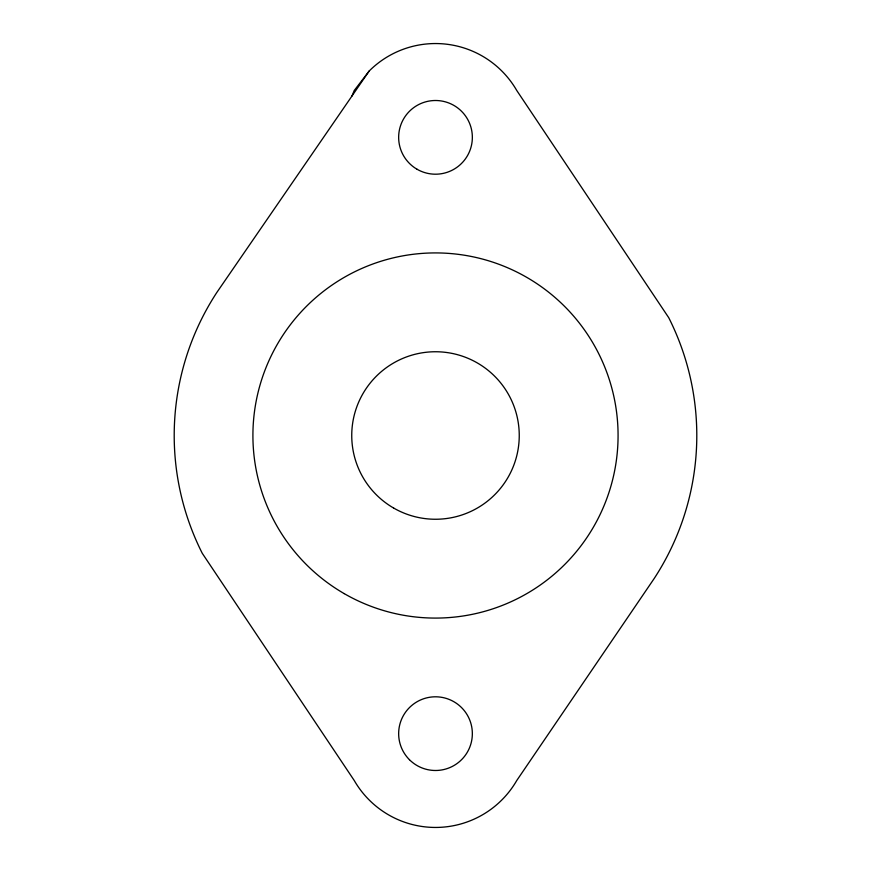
<?xml version="1.0" encoding="UTF-8"?>
<svg xmlns="http://www.w3.org/2000/svg" width="871" height="871" viewBox="0 0 871 871"><rect width="100%" height="100%" fill="white"/><g stroke="black" fill="none" stroke-linecap="round" stroke-linejoin="round"><path stroke-width="1.31" d="M351.938 96.082L354.268 90.453L369.173 71.019A93.796 93.796 0 0 1 516.732 90.453L668.721 317.675A261.3 261.3 0 0 1 654.154 578.562L516.732 780.547A93.796 93.796 0 0 1 354.268 780.547L202.279 553.325A261.3 261.3 0 0 1 216.846 292.438L369.173 71.019M393.627 508.033A83.747 83.747 0 0 0 519.247 435.5A83.747 83.747 0 0 0 393.627 362.967A83.747 83.747 0 0 0 393.627 508.033M409.446 759.708A36.854 36.854 0 0 0 471.091 743.192A36.854 36.854 0 0 0 425.963 698.052A36.854 36.854 0 0 0 409.446 759.708M417.078 169.268A36.854 36.854 0 0 0 472.354 137.346A36.854 36.854 0 0 0 417.078 105.435A36.854 36.854 0 0 0 417.078 169.268M344.208 593.619A182.572 182.572 0 0 0 618.072 435.5A182.572 182.572 0 0 0 344.208 277.381A182.572 182.572 0 0 0 344.208 593.619"/></g></svg>
